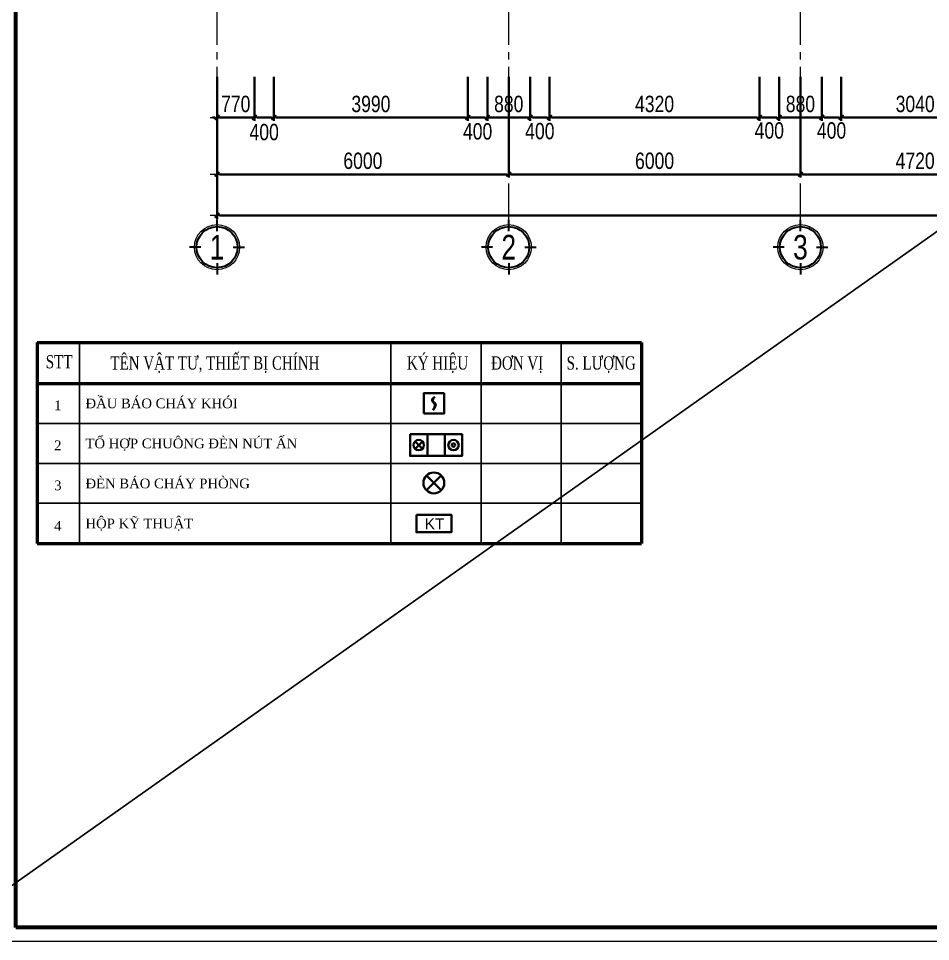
# Model space of a CAD drawing. Header units: millimetres. Extents: x 1109421 to 1726579, y -247837 to 144927.
# Drawn here: x 1457870 to 1476630, y -191397 to -172402 of the extents above; entities that cross this region are included whole.
import ezdxf
from ezdxf.enums import TextEntityAlignment as Align

# ---------------------------------------------------------------- set-up
doc = ezdxf.new("R2010")
doc.units = ezdxf.units.MM
doc.header["$LTSCALE"] = 600
doc.header["$MEASUREMENT"] = 0
doc.set_wipeout_variables(frame=1)
doc.linetypes.add('CENTER', pattern=[2, 1.25, -0.25, 0.25, -0.25])
doc.linetypes.add('DASHED', pattern=[0.75, 0.5, -0.25])
doc.layers.get('0').update_dxf_attribs({"lineweight": 0})
doc.layers.get('Defpoints').update_dxf_attribs({"lineweight": 0})
for name, color, linetype, lineweight in [('cat1', 30, 'Continuous', 50), ('dam', 6, 'Continuous', 50), ('dim', 144, 'Continuous', 13), ('Khungten_LCDI', 7, 'Continuous', 25), ('LC ISO', 153, 'Continuous', 13), ('LC Text1', 3, 'Continuous', 20), ('PCCC - BAOCHAY - THIETBI', 6, 'Continuous', 35), ('PCCC-BAO CHAY - DAY', 3, 'DASHED', 35), ('PCCC-BAOCHAY-THIETBI', 6, 'Continuous', 35), ('text', 1, 'Continuous', 20), ('truc', 76, 'CENTER', 9)]:
    doc.layers.add(name, color=color, linetype=linetype, lineweight=lineweight)
doc.layers.add('KCS_Plotter', color=11, linetype='Continuous', plot=False)
doc.layers.add('MANHHON', color=8, linetype='Continuous')
doc.styles.add('chu theo TCVN', font='arial.ttf')
doc.styles.add('EG 1', font='VHAVANB.TTF')
doc.styles.add('HOATBIF', font='hoatbif.shx', dxfattribs={"width": 0.8})
doc.styles.add('Khungten', font='VHAVAN.TTF', dxfattribs={"width": 0.9, "height": 5000})
doc.styles.add('Tahoma', font='tahoma.ttf')
doc.styles.add('Title', font='VHBLACK.TTF')
doc.styles.add('tm', font='vntimeh.shx', dxfattribs={"bigfont": 'spec_bar.shx'})
doc.styles.add('VnTimeH', font='VHTIME.TTF')
doc.dimstyles.new('1-135', dxfattribs={"dimscale": 135, "dimtxt": 2.5, "dimasz": 0.35, "dimexe": 0.5, "dimexo": 0, "dimgap": 0.8, "dimtad": 1, "dimdec": 0, "dimzin": 0, "dimdsep": 46, "dimtxsty": 'HOATBIF', "dimblk1": 'DOT', "dimblk2": 'DOT', "dimsah": 1, "dimcen": -1, "dimdle": 1, "dimclrd": 256, "dimclre": 256, "dimclrt": 4, "dimadec": 3, "dimazin": 2, "dimtfac": 0.333333, "dimtdec": 0, "dimtix": 1, "dimtmove": 2, "dimatfit": 3, "dimldrblk": 'DOT', "dimfxl": 1, "dimtvp": 0.833333, "dimtolj": 1, "dimtzin": 0, "dimarcsym": 0})

# ---------------------------------------------------------------- blocks, each defined once
blk = doc.blocks.new('KyHieu TrucDinhVi')
at = {"color": 7, "lineweight": 30}
for p, q in [((0, 2.36), (0, 4)), ((-2.36, 0), (-4, 0)), ((2.36, 0), (4, 0)), ((0, -2.36), (0, -4))]:
    blk.add_line(p, q, dxfattribs=at)
blk.add_circle((0, 0), 3.3)
blk.add_circle((0, 0), 3, dxfattribs=at)
at = {"ltscale": 20, "style": 'Tahoma'}
blk.add_attdef('AA', text='', height=3, dxfattribs=at).set_placement((0, 0), align=Align.MIDDLE_CENTER)
blk = doc.blocks.new('DOT')
at = {"layer": 'dim'}
for p, q in [((-3, 0), (3, 0)), ((-1, -1), (1, 1))]:
    blk.add_line(p, q, dxfattribs=at)
blk.add_lwpolyline([(0.5, 1), (-1, -0.5), (-0.5, -1), (1, 0.5)], close=True, dxfattribs=at)
blk = doc.blocks.new('*D2192')
at = {"layer": 'Defpoints', "color": 0, "transparency": 16777216}
for p in [(4875, 47863), (10875, 47863), (10875, 45856)]:
    blk.add_point(p, dxfattribs=at)
at = {"layer": 'dim', "lineweight": -2, "transparency": 16777216}
for p, q in [((4875, 47863), (4875, 45788)), ((10875, 47863), (10875, 45788)), ((4923, 45856), (10828, 45856))]:
    blk.add_line(p, q, dxfattribs=at)
at = {"layer": 'dim', "lineweight": -2, "transparency": 16777216, "xscale": 47.25, "yscale": 47.25, "zscale": 47.25, "rotation": 180}
blk.add_blockref('DOT', (4875, 45856), dxfattribs=at)
at = {"layer": 'dim', "lineweight": -2, "transparency": 16777216, "xscale": 47.25, "yscale": 47.25, "zscale": 47.25}
blk.add_blockref('DOT', (10875, 45856), dxfattribs=at)
at = {"layer": 'dim', "color": 4, "transparency": 16777216, "insert": (7875, 46133), "char_height": 337.5, "attachment_point": 5, "style": 'HOATBIF'}
blk.add_mtext('\\A1;6000', dxfattribs=at)
blk = doc.blocks.new('_Dot')
at = {"color": 0, "linetype": 'ByBlock', "lineweight": -2}
blk.add_line((-0.5, 0), (-1, 0), dxfattribs=at)
at = {"color": 0, "linetype": 'ByBlock', "const_width": 0.5}
blk.add_lwpolyline([(-0.25, 0, 1), (0.25, 0, 1)], format="xyb", close=True, dxfattribs=at)
blk = doc.blocks.new('*D2193')
at = {"layer": 'Defpoints', "color": 0, "transparency": 16777216}
for p in [(10875, 47863), (16875, 47863), (16875, 45856)]:
    blk.add_point(p, dxfattribs=at)
at = {"layer": 'dim', "lineweight": -2, "transparency": 16777216}
for p, q in [((10875, 47863), (10875, 45788)), ((16875, 47863), (16875, 45788)), ((10923, 45856), (16828, 45856))]:
    blk.add_line(p, q, dxfattribs=at)
at = {"layer": 'dim', "lineweight": -2, "transparency": 16777216, "xscale": 47.25, "yscale": 47.25, "zscale": 47.25, "rotation": 180}
blk.add_blockref('DOT', (10875, 45856), dxfattribs=at)
at = {"layer": 'dim', "lineweight": -2, "transparency": 16777216, "xscale": 47.25, "yscale": 47.25, "zscale": 47.25}
blk.add_blockref('DOT', (16875, 45856), dxfattribs=at)
at = {"layer": 'dim', "color": 4, "transparency": 16777216, "insert": (13875, 46133), "char_height": 337.5, "attachment_point": 5, "style": 'HOATBIF'}
blk.add_mtext('\\A1;6000', dxfattribs=at)
blk = doc.blocks.new('*D2194')
at = {"layer": 'Defpoints', "color": 0, "transparency": 16777216}
for p in [(16875, 47863), (21595, 47863), (21595, 45856)]:
    blk.add_point(p, dxfattribs=at)
at = {"layer": 'dim', "lineweight": -2, "transparency": 16777216}
for p, q in [((16875, 47863), (16875, 45788)), ((21595, 47863), (21595, 45788)), ((16923, 45856), (21548, 45856))]:
    blk.add_line(p, q, dxfattribs=at)
at = {"layer": 'dim', "lineweight": -2, "transparency": 16777216, "xscale": 47.25, "yscale": 47.25, "zscale": 47.25, "rotation": 180}
blk.add_blockref('DOT', (16875, 45856), dxfattribs=at)
at = {"layer": 'dim', "lineweight": -2, "transparency": 16777216, "xscale": 47.25, "yscale": 47.25, "zscale": 47.25}
blk.add_blockref('DOT', (21595, 45856), dxfattribs=at)
at = {"layer": 'dim', "color": 4, "transparency": 16777216, "insert": (19235, 46133), "char_height": 337.5, "attachment_point": 5, "style": 'HOATBIF'}
blk.add_mtext('\\A1;4720', dxfattribs=at)
blk = doc.blocks.new('*D2200')
at = {"layer": 'Defpoints', "color": 0, "transparency": 16777216}
for p in [(4875, 47863), (5645, 47863), (5645, 47027)]:
    blk.add_point(p, dxfattribs=at)
at = {"layer": 'dim', "lineweight": -2, "transparency": 16777216}
for p, q in [((4875, 47863), (4875, 46959)), ((5645, 47863), (5645, 46959)), ((4828, 47027), (4781, 47027)), ((4875, 47027), (5645, 47027)), ((5693, 47027), (5740, 47027))]:
    blk.add_line(p, q, dxfattribs=at)
at = {"layer": 'dim', "lineweight": -2, "transparency": 16777216, "xscale": 47.25, "yscale": 47.25, "zscale": 47.25}
blk.add_blockref('DOT', (4875, 47027), dxfattribs=at)
at = {"layer": 'dim', "lineweight": -2, "transparency": 16777216, "xscale": 47.25, "yscale": 47.25, "zscale": 47.25, "rotation": 180}
blk.add_blockref('DOT', (5645, 47027), dxfattribs=at)
at = {"layer": 'dim', "color": 4, "transparency": 16777216, "insert": (5260, 47303), "char_height": 337.5, "attachment_point": 5, "style": 'HOATBIF'}
blk.add_mtext('\\A1;770', dxfattribs=at)
blk = doc.blocks.new('*D2201')
at = {"layer": 'Defpoints', "color": 0, "transparency": 16777216}
for p in [(5645, 47863), (6045, 47863), (6045, 47027)]:
    blk.add_point(p, dxfattribs=at)
at = {"layer": 'dim', "lineweight": -2, "transparency": 16777216}
for p, q in [((5645, 47863), (5645, 46959)), ((6045, 47863), (6045, 46959)), ((5693, 47027), (5998, 47027))]:
    blk.add_line(p, q, dxfattribs=at)
at = {"layer": 'dim', "lineweight": -2, "transparency": 16777216, "xscale": 47.25, "yscale": 47.25, "zscale": 47.25, "rotation": 180}
blk.add_blockref('DOT', (5645, 47027), dxfattribs=at)
at = {"layer": 'dim', "lineweight": -2, "transparency": 16777216, "xscale": 47.25, "yscale": 47.25, "zscale": 47.25}
blk.add_blockref('DOT', (6045, 47027), dxfattribs=at)
at = {"layer": 'dim', "color": 4, "transparency": 16777216, "insert": (5845, 46724), "char_height": 337.5, "attachment_point": 5, "style": 'HOATBIF'}
blk.add_mtext('\\A1;400', dxfattribs=at)
blk = doc.blocks.new('*D2202')
at = {"layer": 'Defpoints', "color": 0, "transparency": 16777216}
for p in [(6045, 47863), (10035, 47863), (10035, 47027)]:
    blk.add_point(p, dxfattribs=at)
at = {"layer": 'dim', "lineweight": -2, "transparency": 16777216}
for p, q in [((6045, 47863), (6045, 46959)), ((10035, 47863), (10035, 46959)), ((6093, 47027), (9988, 47027))]:
    blk.add_line(p, q, dxfattribs=at)
at = {"layer": 'dim', "lineweight": -2, "transparency": 16777216, "xscale": 47.25, "yscale": 47.25, "zscale": 47.25, "rotation": 180}
blk.add_blockref('DOT', (6045, 47027), dxfattribs=at)
at = {"layer": 'dim', "lineweight": -2, "transparency": 16777216, "xscale": 47.25, "yscale": 47.25, "zscale": 47.25}
blk.add_blockref('DOT', (10035, 47027), dxfattribs=at)
at = {"layer": 'dim', "color": 4, "transparency": 16777216, "insert": (8040, 47303), "char_height": 337.5, "attachment_point": 5, "style": 'HOATBIF'}
blk.add_mtext('\\A1;3990', dxfattribs=at)
blk = doc.blocks.new('*D2203')
at = {"layer": 'Defpoints', "color": 0, "transparency": 16777216}
for p in [(10035, 47863), (10435, 47863), (10435, 47027)]:
    blk.add_point(p, dxfattribs=at)
at = {"layer": 'dim', "lineweight": -2, "transparency": 16777216}
for p, q in [((10035, 47863), (10035, 46959)), ((10435, 47863), (10435, 46959)), ((10083, 47027), (10388, 47027))]:
    blk.add_line(p, q, dxfattribs=at)
at = {"layer": 'dim', "lineweight": -2, "transparency": 16777216, "xscale": 47.25, "yscale": 47.25, "zscale": 47.25, "rotation": 180}
blk.add_blockref('DOT', (10035, 47027), dxfattribs=at)
at = {"layer": 'dim', "lineweight": -2, "transparency": 16777216, "xscale": 47.25, "yscale": 47.25, "zscale": 47.25}
blk.add_blockref('DOT', (10435, 47027), dxfattribs=at)
at = {"layer": 'dim', "color": 4, "transparency": 16777216, "insert": (10235, 46739), "char_height": 337.5, "attachment_point": 5, "style": 'HOATBIF'}
blk.add_mtext('\\A1;400', dxfattribs=at)
blk = doc.blocks.new('*D2204')
at = {"layer": 'Defpoints', "color": 0, "transparency": 16777216}
for p in [(10435, 47863), (11315, 47863), (11315, 47027)]:
    blk.add_point(p, dxfattribs=at)
at = {"layer": 'dim', "lineweight": -2, "transparency": 16777216}
for p, q in [((10435, 47863), (10435, 46959)), ((11315, 47863), (11315, 46959)), ((10388, 47027), (10341, 47027)), ((10435, 47027), (11315, 47027)), ((11363, 47027), (11410, 47027))]:
    blk.add_line(p, q, dxfattribs=at)
at = {"layer": 'dim', "lineweight": -2, "transparency": 16777216, "xscale": 47.25, "yscale": 47.25, "zscale": 47.25}
blk.add_blockref('DOT', (10435, 47027), dxfattribs=at)
at = {"layer": 'dim', "lineweight": -2, "transparency": 16777216, "xscale": 47.25, "yscale": 47.25, "zscale": 47.25, "rotation": 180}
blk.add_blockref('DOT', (11315, 47027), dxfattribs=at)
at = {"layer": 'dim', "color": 4, "transparency": 16777216, "insert": (10875, 47303), "char_height": 337.5, "attachment_point": 5, "style": 'HOATBIF'}
blk.add_mtext('\\A1;880', dxfattribs=at)
blk = doc.blocks.new('*D2205')
at = {"layer": 'Defpoints', "color": 0, "transparency": 16777216}
for p in [(11315, 47863), (11715, 47863), (11715, 47027)]:
    blk.add_point(p, dxfattribs=at)
at = {"layer": 'dim', "lineweight": -2, "transparency": 16777216}
for p, q in [((11315, 47863), (11315, 46959)), ((11715, 47863), (11715, 46959)), ((11363, 47027), (11668, 47027))]:
    blk.add_line(p, q, dxfattribs=at)
at = {"layer": 'dim', "lineweight": -2, "transparency": 16777216, "xscale": 47.25, "yscale": 47.25, "zscale": 47.25, "rotation": 180}
blk.add_blockref('DOT', (11315, 47027), dxfattribs=at)
at = {"layer": 'dim', "lineweight": -2, "transparency": 16777216, "xscale": 47.25, "yscale": 47.25, "zscale": 47.25}
blk.add_blockref('DOT', (11715, 47027), dxfattribs=at)
at = {"layer": 'dim', "color": 4, "transparency": 16777216, "insert": (11515, 46744), "char_height": 337.5, "attachment_point": 5, "style": 'HOATBIF'}
blk.add_mtext('\\A1;400', dxfattribs=at)
blk = doc.blocks.new('*D2206')
at = {"layer": 'Defpoints', "color": 0, "transparency": 16777216}
for p in [(11715, 47863), (16035, 47863), (16035, 47027)]:
    blk.add_point(p, dxfattribs=at)
at = {"layer": 'dim', "lineweight": -2, "transparency": 16777216}
for p, q in [((11715, 47863), (11715, 46959)), ((16035, 47863), (16035, 46959)), ((11763, 47027), (15988, 47027))]:
    blk.add_line(p, q, dxfattribs=at)
at = {"layer": 'dim', "lineweight": -2, "transparency": 16777216, "xscale": 47.25, "yscale": 47.25, "zscale": 47.25, "rotation": 180}
blk.add_blockref('DOT', (11715, 47027), dxfattribs=at)
at = {"layer": 'dim', "lineweight": -2, "transparency": 16777216, "xscale": 47.25, "yscale": 47.25, "zscale": 47.25}
blk.add_blockref('DOT', (16035, 47027), dxfattribs=at)
at = {"layer": 'dim', "color": 4, "transparency": 16777216, "insert": (13875, 47303), "char_height": 337.5, "attachment_point": 5, "style": 'HOATBIF'}
blk.add_mtext('\\A1;4320', dxfattribs=at)
blk = doc.blocks.new('*D2207')
at = {"layer": 'Defpoints', "color": 0, "transparency": 16777216}
for p in [(16035, 47863), (16435, 47863), (16435, 47027)]:
    blk.add_point(p, dxfattribs=at)
at = {"layer": 'dim', "lineweight": -2, "transparency": 16777216}
for p, q in [((16035, 47863), (16035, 46959)), ((16435, 47863), (16435, 46959)), ((16083, 47027), (16388, 47027))]:
    blk.add_line(p, q, dxfattribs=at)
at = {"layer": 'dim', "lineweight": -2, "transparency": 16777216, "xscale": 47.25, "yscale": 47.25, "zscale": 47.25, "rotation": 180}
blk.add_blockref('DOT', (16035, 47027), dxfattribs=at)
at = {"layer": 'dim', "lineweight": -2, "transparency": 16777216, "xscale": 47.25, "yscale": 47.25, "zscale": 47.25}
blk.add_blockref('DOT', (16435, 47027), dxfattribs=at)
at = {"layer": 'dim', "color": 4, "transparency": 16777216, "insert": (16235, 46757), "char_height": 337.5, "attachment_point": 5, "style": 'HOATBIF'}
blk.add_mtext('\\A1;400', dxfattribs=at)
blk = doc.blocks.new('*D2208')
at = {"layer": 'Defpoints', "color": 0, "transparency": 16777216}
for p in [(16435, 47863), (17315, 47863), (17315, 47027)]:
    blk.add_point(p, dxfattribs=at)
at = {"layer": 'dim', "lineweight": -2, "transparency": 16777216}
for p, q in [((16435, 47863), (16435, 46959)), ((17315, 47863), (17315, 46959)), ((16388, 47027), (16341, 47027)), ((16435, 47027), (17315, 47027)), ((17363, 47027), (17410, 47027))]:
    blk.add_line(p, q, dxfattribs=at)
at = {"layer": 'dim', "lineweight": -2, "transparency": 16777216, "xscale": 47.25, "yscale": 47.25, "zscale": 47.25}
blk.add_blockref('DOT', (16435, 47027), dxfattribs=at)
at = {"layer": 'dim', "lineweight": -2, "transparency": 16777216, "xscale": 47.25, "yscale": 47.25, "zscale": 47.25, "rotation": 180}
blk.add_blockref('DOT', (17315, 47027), dxfattribs=at)
at = {"layer": 'dim', "color": 4, "transparency": 16777216, "insert": (16875, 47303), "char_height": 337.5, "attachment_point": 5, "style": 'HOATBIF'}
blk.add_mtext('\\A1;880', dxfattribs=at)
blk = doc.blocks.new('*D2222')
at = {"layer": 'Defpoints', "color": 0, "transparency": 16777216}
for p in [(17315, 47863), (17715, 47863), (17715, 47027)]:
    blk.add_point(p, dxfattribs=at)
at = {"layer": 'dim', "lineweight": -2, "transparency": 16777216}
for p, q in [((17315, 47863), (17315, 46959)), ((17715, 47863), (17715, 46959)), ((17363, 47027), (17668, 47027))]:
    blk.add_line(p, q, dxfattribs=at)
at = {"layer": 'dim', "lineweight": -2, "transparency": 16777216, "xscale": 47.25, "yscale": 47.25, "zscale": 47.25, "rotation": 180}
blk.add_blockref('DOT', (17315, 47027), dxfattribs=at)
at = {"layer": 'dim', "lineweight": -2, "transparency": 16777216, "xscale": 47.25, "yscale": 47.25, "zscale": 47.25}
blk.add_blockref('DOT', (17715, 47027), dxfattribs=at)
at = {"layer": 'dim', "color": 4, "transparency": 16777216, "insert": (17515, 46757), "char_height": 337.5, "attachment_point": 5, "style": 'HOATBIF'}
blk.add_mtext('\\A1;400', dxfattribs=at)
blk = doc.blocks.new('*D2223')
at = {"layer": 'Defpoints', "color": 0, "transparency": 16777216}
for p in [(17715, 47863), (20755, 47863), (20755, 47027)]:
    blk.add_point(p, dxfattribs=at)
at = {"layer": 'dim', "lineweight": -2, "transparency": 16777216}
for p, q in [((17715, 47863), (17715, 46959)), ((20755, 47863), (20755, 46959)), ((17763, 47027), (20708, 47027))]:
    blk.add_line(p, q, dxfattribs=at)
at = {"layer": 'dim', "lineweight": -2, "transparency": 16777216, "xscale": 47.25, "yscale": 47.25, "zscale": 47.25, "rotation": 180}
blk.add_blockref('DOT', (17715, 47027), dxfattribs=at)
at = {"layer": 'dim', "lineweight": -2, "transparency": 16777216, "xscale": 47.25, "yscale": 47.25, "zscale": 47.25}
blk.add_blockref('DOT', (20755, 47027), dxfattribs=at)
at = {"layer": 'dim', "color": 4, "transparency": 16777216, "insert": (19235, 47303), "char_height": 337.5, "attachment_point": 5, "style": 'HOATBIF'}
blk.add_mtext('\\A1;3040', dxfattribs=at)
blk = doc.blocks.new('*D2240')
at = {"layer": 'Defpoints', "color": 0, "transparency": 16777216}
for p in [(4875, 47863), (46675, 47863), (46675, 45011)]:
    blk.add_point(p, dxfattribs=at)
at = {"layer": 'dim', "lineweight": -2, "transparency": 16777216}
for p, q in [((4875, 47863), (4875, 44944)), ((46675, 47863), (46675, 44944)), ((4923, 45011), (46628, 45011))]:
    blk.add_line(p, q, dxfattribs=at)
at = {"layer": 'dim', "lineweight": -2, "transparency": 16777216, "xscale": 47.25, "yscale": 47.25, "zscale": 47.25, "rotation": 180}
blk.add_blockref('DOT', (4875, 45011), dxfattribs=at)
at = {"layer": 'dim', "lineweight": -2, "transparency": 16777216, "xscale": 47.25, "yscale": 47.25, "zscale": 47.25}
blk.add_blockref('DOT', (46675, 45011), dxfattribs=at)
at = {"layer": 'dim', "color": 4, "transparency": 16777216, "insert": (26911, 45288), "char_height": 337.5, "attachment_point": 5, "style": 'HOATBIF'}
blk.add_mtext('\\A1;41800', dxfattribs=at)
blk = doc.blocks.new('DAU BAO KHOI')
blk.add_wipeout([(-2, 2), (-2, -2), (2, -2), (2, 2)])
at = {"layer": 'PCCC - BAOCHAY - THIETBI'}
blk.add_lwpolyline([(-2, -2), (2, -2), (2, 2), (-2, 2)], close=True, dxfattribs=at)
for points in [[(0.15, 1.3), (-0.36, 0.73), (-0.18, 0.21), (0.16, -0.29), (-0.15, -1.3)], [(0.15, 1.3), (-0.22, 0.49), (0.27, -0.05), (-0.15, -1.3)]]:
    blk.add_spline(points, degree=3, dxfattribs=at)
blk = doc.blocks.new('TO HOP')
blk.add_wipeout([(0, 3.33), (0, 0), (8, 0), (8, 3.33)])
at = {"layer": 'PCCC - BAOCHAY - THIETBI'}
for p, q in [((2.67, 3.33), (2.67, 0)), ((5.33, 3.33), (5.33, 0)), ((0.77, 2.23), (1.9, 1.1)), ((0.77, 1.1), (1.9, 2.23))]:
    blk.add_line(p, q, dxfattribs=at)
blk.add_lwpolyline([(0, 3.33), (0, 0), (8, 0), (8, 3.33)], close=True, dxfattribs=at)
for centre, radius in [((1.33, 1.67), 0.804), ((6.67, 1.67), 0.804), ((6.67, 1.67), 0.264)]:
    blk.add_circle(centre, radius, dxfattribs=at)
blk = doc.blocks.new('den bao chay phong')
at = {"layer": 'PCCC - BAOCHAY - THIETBI'}
for p, q in [((1153511, 58869), (1153816, 58564)), ((1153511, 58564), (1153816, 58869))]:
    blk.add_line(p, q, dxfattribs=at)
blk.add_ellipse((1153663, 58716), major_axis=(152, 152), ratio=1, start_param=5.497787, end_param=11.780972, dxfattribs=at)
blk = doc.blocks.new('HOP KY THUAT')
at = {"layer": 'PCCC-BAOCHAY-THIETBI'}
blk.add_lwpolyline([(0, 4), (0, 0), (8, 0), (8, 4)], close=True, dxfattribs=at)
at = {"layer": 'PCCC-BAOCHAY-THIETBI', "style": 'chu theo TCVN'}
blk.add_text('KT', height=2.5, dxfattribs=at).set_placement((1.89, 0.69))
blk = doc.blocks.new('A$Cb3b0a436')
at = {"layer": 'Defpoints', "color": 0, "lineweight": 0}
blk.add_lwpolyline([(6.98, 0), (6.98, 297), (426.98, 297), (426.98, 0)], close=True, dxfattribs=at)
at = {"layer": 'Khungten_LCDI', "color": 5, "lineweight": 60}
blk.add_lwpolyline([(18.98, 2), (18.98, 295), (424.98, 295), (424.98, 2)], close=True, dxfattribs=at)
at = {"color": 7, "style": 'Khungten', "width": 0.8}
for tag, p in [('REVISION', (413.97, 41.04)), ('NGAYHT', (414.44, 32.41))]:
    blk.add_attdef(tag, text='', height=2, dxfattribs=at).set_placement(p, align=Align.CENTER)
at = {"layer": 'LC Text1', "style": 'Title', "width": 1.485915}
for tag, p, p2 in [('TENBANVE1', (388.11, 59.64), (422.38, 59.64)), ('TENBANVE2', (388.11, 52.88), (422.38, 52.88))]:
    blk.add_attdef(tag, text='', height=2.5, dxfattribs=at).set_placement(p, p2, align=Align.FIT)
at = {"layer": 'LC Text1', "style": 'Title', "width": 0.7}
blk.add_attdef('SOBANVE', text='', height=2.5, dxfattribs=at).set_placement((414.6, 9.54), align=Align.CENTER)
blk = doc.blocks.new('A$C08333679')
at = {"layer": 'truc'}
for p, q in [((4875.3, 44920.7), (4875.3, 65106.5)), ((10875.3, 44920.7), (10875.3, 65106.5)), ((16875.3, 44920.7), (16875.3, 65106.5))]:
    blk.add_line(p, q, dxfattribs=at)
at = {"layer": 'LC ISO'}
ref = blk.add_blockref('KyHieu TrucDinhVi', (4875.3, 44357.3), dxfattribs=dict(at, xscale=140.8352653944289, yscale=140.8352653944289, zscale=140.8352653944289))
ref.add_attrib('AA', '1', dxfattribs={"layer": '0', "ltscale": 20, "height": 507, "style": 'EG 1', "width": 0.8}).set_placement((4875.3, 44357.3), align=Align.MIDDLE_CENTER)
ref = blk.add_blockref('KyHieu TrucDinhVi', (10875.3, 44357.3), dxfattribs=dict(at, xscale=140.8352653944289, yscale=140.8352653944289, zscale=140.8352653944289))
ref.add_attrib('AA', '2', dxfattribs={"layer": '0', "ltscale": 20, "height": 507, "style": 'EG 1', "width": 0.8}).set_placement((10875.3, 44357.3), align=Align.MIDDLE_CENTER)
ref = blk.add_blockref('KyHieu TrucDinhVi', (16875.3, 44357.3), dxfattribs=dict(at, xscale=140.8352653944289, yscale=140.8352653944289, zscale=140.8352653944289))
ref.add_attrib('AA', '3', dxfattribs={"layer": '0', "ltscale": 20, "height": 507, "style": 'EG 1', "width": 0.8}).set_placement((16875.3, 44357.3), align=Align.MIDDLE_CENTER)
at = {"layer": 'dim'}
for base, p1, p2, picture, middle in [((10875.3, 45856), (4875.3, 47862.7), (10875.3, 47862.7), '*D2192', (7875.3, 46132.7)), ((5645.3, 47026.5), (4875.3, 47862.7), (5645.3, 47862.7), '*D2200', (5260.3, 47303.3)), ((10035.3, 47026.5), (6045.3, 47862.7), (10035.3, 47862.7), '*D2202', (8040.3, 47303.3)), ((11315.3, 47026.5), (10435.3, 47862.7), (11315.3, 47862.7), '*D2204', (10875.3, 47303.3)), ((16875.3, 45856), (10875.3, 47862.7), (16875.3, 47862.7), '*D2193', (13875.3, 46132.7)), ((16035.3, 47026.5), (11715.3, 47862.7), (16035.3, 47862.7), '*D2206', (13875.3, 47303.3)), ((17315.3, 47026.5), (16435.3, 47862.7), (17315.3, 47862.7), '*D2208', (16875.3, 47303.3)), ((21595.3, 45856), (16875.3, 47862.7), (21595.3, 47862.7), '*D2194', (19235.3, 46132.7)), ((20755.3, 47026.5), (17715.3, 47862.7), (20755.3, 47862.7), '*D2223', (19235.3, 47303.3))]:
    dim = blk.add_linear_dim(base=base, p1=p1, p2=p2, dimstyle='1-135', dxfattribs=at)
    dim.commit()
    dim.dimension.update_dxf_attribs({"geometry": picture, "text_midpoint": middle})
for base, p1, p2, picture, middle in [((46675.3, 45011.5), (4875.3, 47862.7), (46675.3, 47862.7), '*D2240', (26911.1, 45288.2)), ((6045.3, 47026.5), (5645.3, 47862.7), (6045.3, 47862.7), '*D2201', (5845.3, 46724.3)), ((10435.3, 47026.5), (10035.3, 47862.7), (10435.3, 47862.7), '*D2203', (10235.3, 46739.2)), ((11715.3, 47026.5), (11315.3, 47862.7), (11715.3, 47862.7), '*D2205', (11515.3, 46744.4)), ((16435.3, 47026.5), (16035.3, 47862.7), (16435.3, 47862.7), '*D2207', (16235.3, 46756.7)), ((17715.3, 47026.5), (17315.3, 47862.7), (17715.3, 47862.7), '*D2222', (17515.3, 46757.3))]:
    dim = blk.add_linear_dim(base=base, p1=p1, p2=p2, dimstyle='1-135', dxfattribs=at)
    dim.commit()
    dim.dimension.update_dxf_attribs({"geometry": picture, "text_midpoint": middle, "dimtype": 160})

msp = doc.modelspace()

# ---------------------------------------------------------------- block references
at = {"layer": 'PCCC-BAO CHAY - DAY'}
msp.add_blockref('A$C08333679', (1457079.2, -221465.7), dxfattribs=at)

# ---------------------------------------------------------------- next in the draw order: linework, layer by layer
at = {"layer": 'dam', "color": 7}
for p, q in [((1458251.1, -179068.9), (1470685.7, -179068.9)), ((1458251.1, -179068.9), (1458251.1, -183205.8)), ((1470685.7, -179068.9), (1470685.7, -182382.1)), ((1470685.7, -179068.9), (1470685.7, -183205.8)), ((1458251.1, -179911.1), (1470685.7, -179911.1)), ((1458251.1, -183205.8), (1470685.7, -183205.8))]:
    msp.add_line(p, q, dxfattribs=at)
at = {"layer": 'MANHHON'}
for p, q in [((1459126.4, -179068.9), (1459126.4, -183205.8)), ((1465530.1, -179068.9), (1465530.1, -183205.8)), ((1467386.1, -179068.9), (1467386.1, -183205.8)), ((1469035.9, -179068.9), (1469035.9, -183205.8)), ((1458251.1, -180734.8), (1470685.7, -180734.8)), ((1458251.1, -181558.5), (1470685.7, -181558.5)), ((1458251.1, -182372.8), (1470685.7, -182372.8))]:
    msp.add_line(p, q, dxfattribs=at)

# ---------------------------------------------------------------- next in the draw order: block references
at = {"layer": 'cat1'}
msp.add_blockref('den bao chay phong', (312751.5, -240675.6), dxfattribs=at)
at = {"layer": 'PCCC-BAOCHAY-THIETBI'}
for name, p, xscale, yscale, zscale in [('DAU BAO KHOI', (1466415.7, -180322.6), 105, 105, 105), ('TO HOP', (1465924.2, -181404.8), 134.0073529412039, 134.0073529412039, 134.0073529412039), ('HOP KY THUAT', (1466056.3, -182974.7), 90, 90, 90)]:
    msp.add_blockref(name, p, dxfattribs=dict(at, xscale=xscale, yscale=yscale, zscale=zscale))

# ---------------------------------------------------------------- next in the draw order: texts
at = {"layer": 'text', "style": 'VnTimeH', "width": 0.75}
for s, height, p in [('tªn vËt t\xad, thiÕt bÞ chÝnh', 272.352, (1459760.4, -179627.2)), ('ký hiÖu', 272.35, (1465860.5, -179627.2)), ('stt', 272.35, (1458431.7, -179601.4)), ('®¬n vÞ', 272.35, (1467591.3, -179627.2)), ('s. l\xadîng', 272.35, (1469144.6, -179627.2))]:
    msp.add_text(s, height=height, dxfattribs=at).set_placement(p)
at = {"layer": 'text', "color": 2, "ltscale": 100, "style": 'tm'}
for s, height, p in [('1', 200, (1458604.5, -180462.6)), ('®Çu b¸o ch¸y khãi', 200.015, (1459248.2, -180422.7)), ('tæ hîp chu«ng ®Ìn nót Ên', 200.015, (1459248.2, -181246.4)), ('2', 200, (1458604.5, -181286.3)), ('3', 200, (1458604.5, -182109.9)), ('®Ìn b¸o ch¸y phßng', 200.015, (1459248.2, -182070.1)), ('hép kü thuËt', 200.015, (1459248.2, -182893.7)), ('4', 200, (1458604.5, -182942.9))]:
    msp.add_text(s, height=height, dxfattribs=at).set_placement(p)

# ---------------------------------------------------------------- next in the draw order: linework, layer by layer
at = {"layer": 'KCS_Plotter'}
msp.add_line((1456097.2, -191396.9), (1516304.3, -148821.8), dxfattribs=at)

# ---------------------------------------------------------------- next in the draw order: block references
at = {"xscale": 143.35021493995, "yscale": 143.35021493995, "zscale": 143.35021493995}
msp.add_blockref('A$Cb3b0a436', (1455096, -191396.9), dxfattribs=at)

doc.saveas('drawing.dxf')
